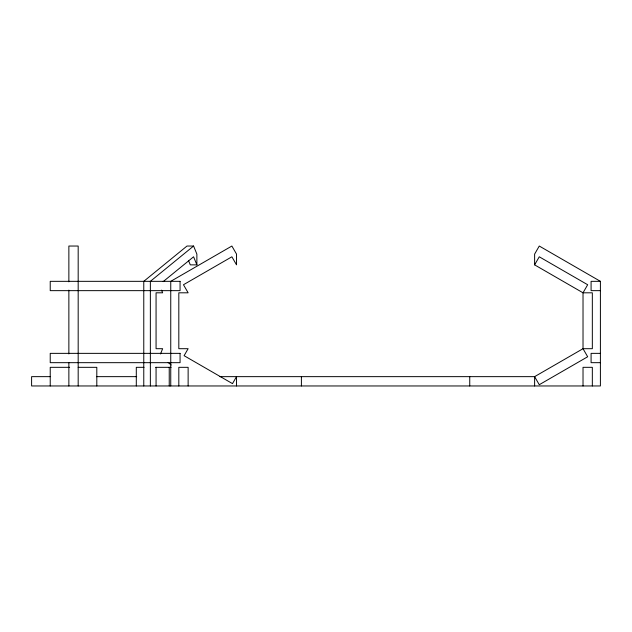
<?xml version="1.0" encoding="UTF-8"?>
<svg xmlns="http://www.w3.org/2000/svg" width="632" height="632" viewBox="0 0 632 632"><rect width="100%" height="100%" fill="white"/><g stroke="black" fill="none" stroke-linecap="round" stroke-linejoin="round"><path stroke-width="0.95" d="M160.512 353.936L162.645 348.698L156.065 348.698L156.065 292.806L162.645 292.806L161.547 290.12M534.617 385.962L534.617 376.648L583.02 348.698L592.334 348.698L592.334 292.806L583.02 292.806L534.617 264.863L539.27 256.797L587.673 284.74L583.02 292.806L583.02 348.698L587.673 356.764L539.27 384.714L534.617 376.648L219.833 376.648M188.455 260.384L190.287 264.863L196.876 264.863L196.876 254.103L193.582 246.038L150.361 281.335L150.361 385.962M163.159 281.635L193.582 256.797L196.876 264.863M193.582 246.038L186.993 246.038L143.772 281.335L143.772 385.962M50.228 376.648L31.6 376.648L31.6 385.962L600.4 385.962L600.4 281.335L591.086 281.335L591.086 290.649L600.4 290.649M600.4 353.359L591.086 353.359L591.086 362.673L600.4 362.673M69.639 367.326L50.228 367.326L50.228 385.962M78.178 367.326L96.807 367.326L96.807 385.962M144.049 367.326L136.299 367.326L136.299 385.962M155.677 367.326L171.114 367.326M96.443 376.648L136.694 376.648M600.4 281.335L539.27 246.038L534.617 254.103L534.617 264.863M168.159 362.515L171.209 365.004M592.334 385.962L592.334 367.326L583.02 367.326L583.02 385.962M469.742 376.648L469.742 385.962M301.401 376.648L301.401 385.962M236.534 385.962L236.534 376.648L232.497 383.632L184.094 355.69L188.131 348.698L178.816 348.698L178.816 292.806L188.131 292.806L183.47 284.74L231.873 256.797L236.534 264.863L236.534 254.103L231.873 246.038L170.751 281.335L170.751 385.962M188.131 385.962L188.131 367.326L178.816 367.326L178.816 385.962M169.234 367.326L169.234 385.962M156.065 367.326L156.065 385.962M78.178 385.962L78.178 246.038L68.864 246.038L68.864 281.848M68.864 290.12L68.864 353.936M68.864 362.428L68.864 385.962M180.065 281.335L50.228 281.335L50.228 290.649L180.065 290.649L180.065 281.335M180.065 353.359L50.228 353.359L50.228 362.673L180.065 362.673L180.065 353.359"/></g></svg>
